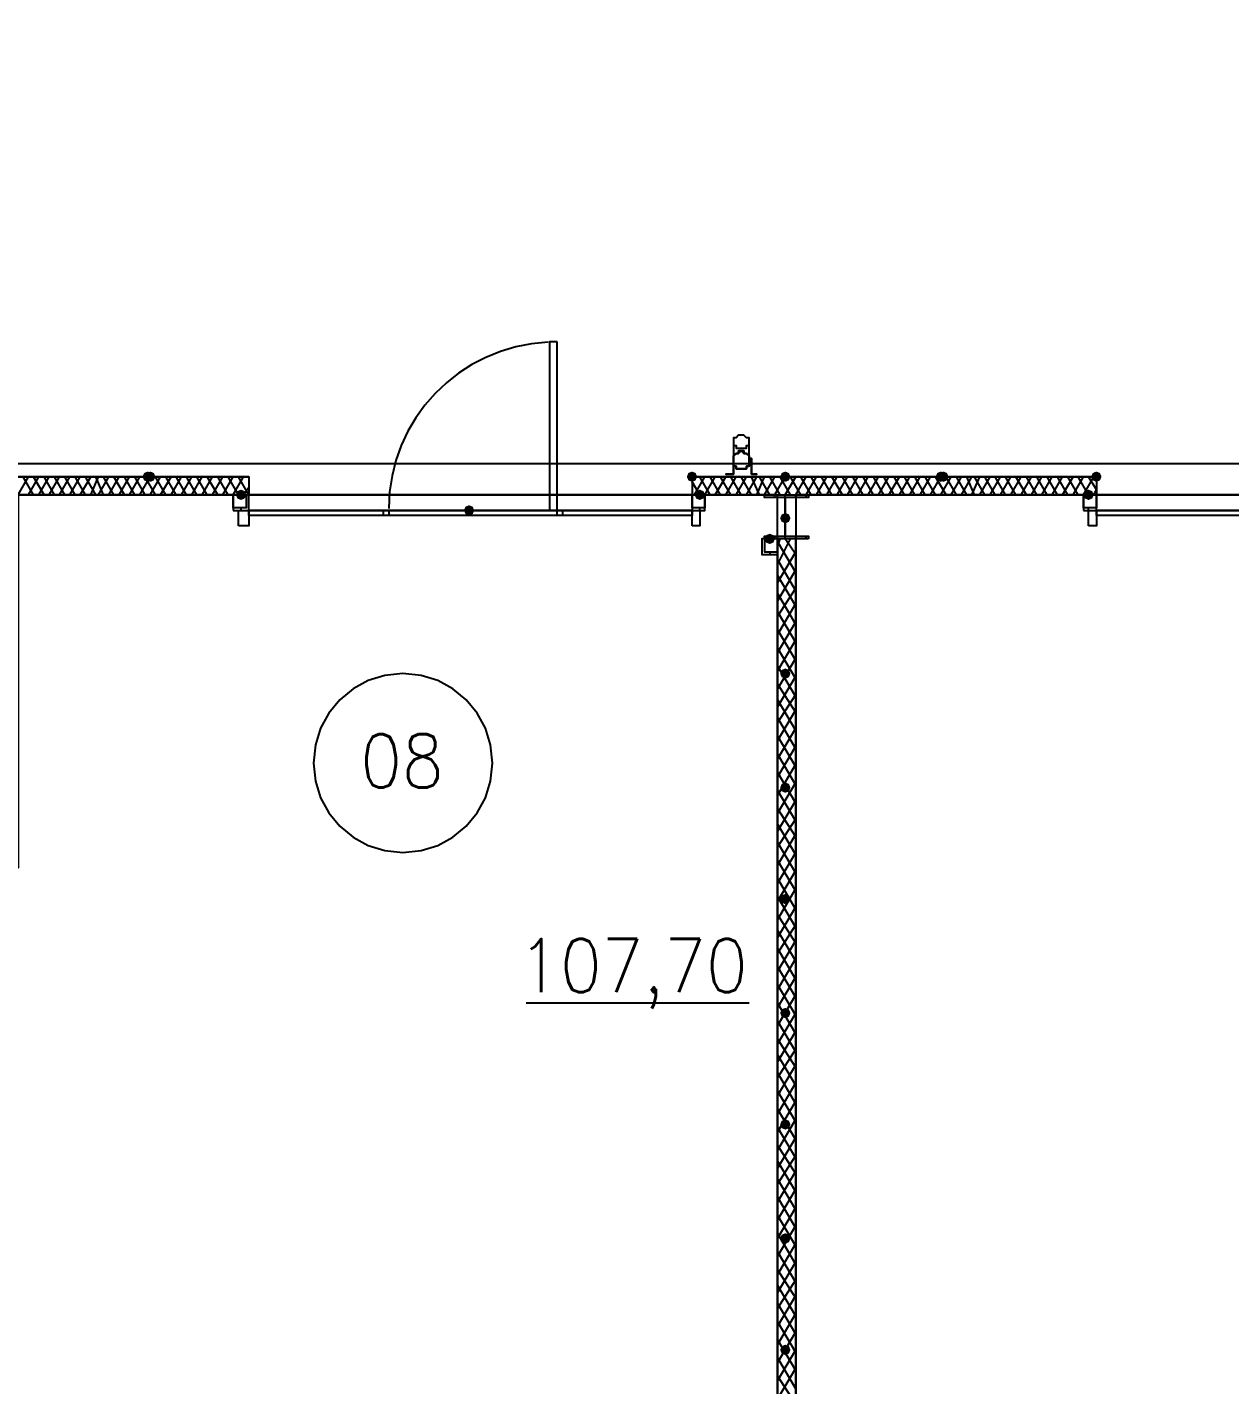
# Model space of a CAD drawing. Header units: millimetres. Extents: x 0 to 420, y 0 to 297.
# Drawn here: x 121.77 to 141.41, y 206.23 to 228.41 of the extents above; entities that cross this region are included whole.
import ezdxf

# ---------------------------------------------------------------- set-up
doc = ezdxf.new("R2010")
doc.units = ezdxf.units.MM
doc.layers.get('0').update_dxf_attribs({"linetype": 'CONTINUOUS'})
doc.styles.get("Standard").update_dxf_attribs({"font": 'STANDARD'})

msp = doc.modelspace()

# ---------------------------------------------------------------- hatches: boundary and pattern name
at = {"true_color": 0x000007}
h = msp.add_hatch(color=0, dxfattribs=at)
h.paths.add_polyline_path([(120.480667, 221.064667), (125.391333, 221.064667)], flags=0)
h.paths.add_polyline_path([(125.391333, 221.064667), (120.480667, 221.064667)], flags=0)
at = {"true_color": 0x0000fe}
for points in [[(123.825, 221.064667), (123.800129, 221.004871), (123.740333, 220.98), (123.680538, 221.004871), (123.655667, 221.064667), (123.680537, 221.124462), (123.740333, 221.149333), (123.800129, 221.124463)], [(123.867333, 221.064667), (123.842463, 221.004871), (123.782667, 220.98), (123.722871, 221.004871), (123.698, 221.064667), (123.722871, 221.124462), (123.782667, 221.149333), (123.842462, 221.124463)], [(132.715, 221.064667), (132.690129, 221.004871), (132.630333, 220.98), (132.570538, 221.004871), (132.545667, 221.064667), (132.570537, 221.124462), (132.630333, 221.149333), (132.690129, 221.124463)], [(134.239, 221.064667), (134.214129, 221.004871), (134.154333, 220.98), (134.094538, 221.004871), (134.069667, 221.064667), (134.094537, 221.124462), (134.154333, 221.149333), (134.214129, 221.124463)], [(134.239, 221.064667), (134.214129, 221.004871), (134.154333, 220.98), (134.094538, 221.004871), (134.069667, 221.064667), (134.094537, 221.124462), (134.154333, 221.149333), (134.214129, 221.124463)], [(134.239, 221.064667), (134.214129, 221.004871), (134.154333, 220.98), (134.094538, 221.004871), (134.069667, 221.064667), (134.094537, 221.124462), (134.154333, 221.149333), (134.214129, 221.124463)], [(134.239, 221.064667), (134.214129, 221.004871), (134.154333, 220.98), (134.094538, 221.004871), (134.069667, 221.064667), (134.094537, 221.124462), (134.154333, 221.149333), (134.214129, 221.124463)], [(136.779, 221.064667), (136.754129, 221.004871), (136.694333, 220.98), (136.634537, 221.004871), (136.609667, 221.064667), (136.634537, 221.124462), (136.694333, 221.149333), (136.754129, 221.124463)], [(136.821333, 221.064667), (136.796462, 221.004871), (136.736667, 220.98), (136.676871, 221.004871), (136.652, 221.064667), (136.676871, 221.124462), (136.736667, 221.149333), (136.796462, 221.124463)], [(139.319, 221.064667), (139.294129, 221.004871), (139.234333, 220.98), (139.174537, 221.004871), (139.149667, 221.064667), (139.174537, 221.124462), (139.234333, 221.149333), (139.294129, 221.124463)]]:
    msp.add_hatch(color=0, dxfattribs=at).paths.add_polyline_path(points, flags=0)
at = {"true_color": 0x000007}
h = msp.add_hatch(color=0, dxfattribs=at)
h.paths.add_polyline_path([(132.630333, 221.064667), (134.154333, 221.064667)], flags=0)
h.paths.add_polyline_path([(134.154333, 221.064667), (132.630333, 221.064667)], flags=0)
h = msp.add_hatch(color=0, dxfattribs=at)
h.paths.add_polyline_path([(134.154333, 221.064667), (139.234333, 221.064667)], flags=0)
h.paths.add_polyline_path([(139.234333, 221.064667), (134.154333, 221.064667)], flags=0)
for points in [[(125.349, 220.768333), (125.324129, 220.708537), (125.264333, 220.683667), (125.204538, 220.708537), (125.179667, 220.768333), (125.204537, 220.828129), (125.264333, 220.853), (125.324129, 220.828129)], [(132.842, 220.768333), (132.817129, 220.708537), (132.757333, 220.683667), (132.697538, 220.708537), (132.672667, 220.768333), (132.697537, 220.828129), (132.757333, 220.853), (132.817129, 220.828129)], [(139.192, 220.768333), (139.167129, 220.708537), (139.107333, 220.683667), (139.047538, 220.708537), (139.022667, 220.768333), (139.047537, 220.828129), (139.107333, 220.853), (139.167129, 220.828129)], [(129.074333, 220.514333), (129.049462, 220.454537), (128.989667, 220.429667), (128.929871, 220.454537), (128.905, 220.514333), (128.929871, 220.574129), (128.989667, 220.599), (129.049462, 220.574129)], [(129.074333, 220.514333), (129.049462, 220.454537), (128.989667, 220.429667), (128.929871, 220.454537), (128.905, 220.514333), (128.929871, 220.574129), (128.989667, 220.599), (129.049462, 220.574129)], [(134.239, 220.387333), (134.214129, 220.327537), (134.154333, 220.302667), (134.094538, 220.327537), (134.069667, 220.387333), (134.094537, 220.447129), (134.154333, 220.472), (134.214129, 220.447129)], [(133.985, 220.048667), (133.960129, 219.988871), (133.900333, 219.964), (133.840538, 219.988871), (133.815667, 220.048667), (133.840537, 220.108462), (133.900333, 220.133333), (133.960129, 220.108463)], [(134.239, 217.847333), (134.214129, 217.787537), (134.154333, 217.762667), (134.094538, 217.787537), (134.069667, 217.847333), (134.094537, 217.907129), (134.154333, 217.932), (134.214129, 217.907129)], [(134.239, 215.984667), (134.214129, 215.924871), (134.154333, 215.9), (134.094538, 215.924871), (134.069667, 215.984667), (134.094537, 216.044462), (134.154333, 216.069333), (134.214129, 216.044463)], [(134.239, 214.164333), (134.214129, 214.104537), (134.154333, 214.079667), (134.094538, 214.104537), (134.069667, 214.164333), (134.094537, 214.224129), (134.154333, 214.249), (134.214129, 214.224129)], [(134.239, 212.301667), (134.214129, 212.241871), (134.154333, 212.217), (134.094538, 212.241871), (134.069667, 212.301667), (134.094537, 212.361462), (134.154333, 212.386333), (134.214129, 212.361463)], [(134.239, 210.481333), (134.214129, 210.421537), (134.154333, 210.396667), (134.094538, 210.421537), (134.069667, 210.481333), (134.094537, 210.541129), (134.154333, 210.566), (134.214129, 210.541129)], [(134.239, 208.618667), (134.214129, 208.558871), (134.154333, 208.534), (134.094538, 208.558871), (134.069667, 208.618667), (134.094537, 208.678462), (134.154333, 208.703333), (134.214129, 208.678463)], [(134.239, 206.798333), (134.214129, 206.738537), (134.154333, 206.713667), (134.094538, 206.738537), (134.069667, 206.798333), (134.094537, 206.858129), (134.154333, 206.883), (134.214129, 206.858129)]]:
    msp.add_hatch(color=0, dxfattribs=at).paths.add_polyline_path(points, flags=0)

# ---------------------------------------------------------------- linework, layer by layer
at = {"color": 0, "true_color": 0x000007}
for points in [[(116.416667, 229.912333), (377.994333, 229.912333), (377.994333, 221.276333), (116.416667, 221.276333)], [(130.429, 223.266), (130.302, 223.266), (130.302, 220.514333), (130.429, 220.514333)], [(133.561667, 221.615), (133.561667, 221.657333), (133.561667, 221.699667), (133.519333, 221.699667), (133.477, 221.742), (133.434667, 221.742), (133.392333, 221.742), (133.35, 221.699667), (133.307667, 221.699667), (133.307667, 221.657333), (133.307667, 221.615), (133.307667, 221.572667), (133.35, 221.572667), (133.35, 221.530333), (133.392333, 221.530333), (133.434667, 221.530333), (133.477, 221.530333), (133.519333, 221.530333), (133.519333, 221.572667), (133.561667, 221.572667)], [(133.688667, 221.107), (133.604, 221.107), (133.604, 221.318667), (133.604, 221.361), (133.561667, 221.361), (133.561667, 221.403333), (133.519333, 221.445667), (133.477, 221.445667), (133.477, 221.488), (133.434667, 221.488), (133.392333, 221.488), (133.392333, 221.445667), (133.35, 221.445667), (133.307667, 221.403333), (133.307667, 221.361), (133.307667, 221.318667), (133.307667, 221.107), (133.180667, 221.107), (133.307667, 221.107), (133.307667, 221.318667), (133.307667, 221.361), (133.307667, 221.403333), (133.35, 221.445667), (133.392333, 221.445667), (133.434667, 221.488), (133.477, 221.445667), (133.519333, 221.445667), (133.561667, 221.403333), (133.561667, 221.361), (133.604, 221.318667), (133.604, 221.107), (133.688667, 221.107), (133.604, 221.107), (133.604, 221.318667), (133.604, 221.361), (133.561667, 221.361), (133.561667, 221.403333), (133.519333, 221.445667), (133.477, 221.445667), (133.477, 221.488), (133.434667, 221.488), (133.392333, 221.488), (133.392333, 221.445667), (133.35, 221.445667), (133.307667, 221.403333), (133.307667, 221.361), (133.307667, 221.318667), (133.307667, 221.107), (133.180667, 221.107), (133.307667, 221.107), (133.307667, 221.318667), (133.307667, 221.361), (133.307667, 221.403333), (133.35, 221.445667), (133.392333, 221.445667), (133.434667, 221.488), (133.477, 221.445667), (133.519333, 221.445667), (133.561667, 221.403333), (133.561667, 221.361), (133.604, 221.318667), (133.604, 221.107), (133.688667, 221.107), (133.604, 221.107), (133.604, 221.318667), (133.561667, 221.361), (133.561667, 221.403333), (133.519333, 221.445667), (133.477, 221.445667), (133.434667, 221.488), (133.392333, 221.445667), (133.35, 221.445667), (133.307667, 221.403333), (133.307667, 221.361), (133.307667, 221.318667), (133.307667, 221.107), (133.180667, 221.107), (133.307667, 221.107), (133.307667, 221.318667), (133.307667, 221.361), (133.307667, 221.403333), (133.35, 221.445667), (133.392333, 221.445667), (133.392333, 221.488), (133.434667, 221.488), (133.477, 221.488), (133.477, 221.445667), (133.519333, 221.445667), (133.561667, 221.403333), (133.561667, 221.361), (133.604, 221.361), (133.604, 221.318667), (133.604, 221.107)], [(133.561667, 221.318667), (133.561667, 221.276333), (133.561667, 221.234), (133.519333, 221.234), (133.519333, 221.191667), (133.477, 221.191667), (133.434667, 221.191667), (133.392333, 221.191667), (133.35, 221.191667), (133.35, 221.234), (133.307667, 221.234), (133.307667, 221.276333), (133.307667, 221.318667), (133.307667, 221.361), (133.307667, 221.403333), (133.35, 221.445667), (133.392333, 221.445667), (133.434667, 221.488), (133.477, 221.445667), (133.519333, 221.445667), (133.561667, 221.403333), (133.561667, 221.361), (133.561667, 221.318667), (133.561667, 221.361), (133.561667, 221.403333), (133.519333, 221.445667), (133.477, 221.445667), (133.434667, 221.488), (133.392333, 221.445667), (133.35, 221.445667), (133.307667, 221.403333), (133.307667, 221.361), (133.307667, 221.318667), (133.307667, 221.276333), (133.307667, 221.234), (133.35, 221.234), (133.35, 221.191667), (133.392333, 221.191667), (133.434667, 221.191667), (133.477, 221.191667), (133.519333, 221.191667), (133.519333, 221.234), (133.561667, 221.234), (133.561667, 221.276333)], [(133.307667, 221.318667), (133.307667, 221.276333), (133.307667, 221.234), (133.35, 221.234), (133.35, 221.191667), (133.392333, 221.191667), (133.434667, 221.191667), (133.477, 221.191667), (133.519333, 221.191667), (133.519333, 221.234), (133.561667, 221.234), (133.561667, 221.276333), (133.561667, 221.318667), (133.561667, 221.361), (133.561667, 221.403333), (133.519333, 221.445667), (133.477, 221.445667), (133.434667, 221.488), (133.392333, 221.445667), (133.35, 221.445667), (133.307667, 221.403333), (133.307667, 221.361)], [(104.309333, 103.589667), (390.101667, 103.589667), (390.101667, 221.276333), (104.309333, 221.276333)], [(120.480667, 221.064667), (125.391333, 221.064667)], [(125.391333, 221.064667), (120.480667, 221.064667)], [(125.391333, 221.064667), (120.480667, 221.064667), (125.391333, 221.064667), (120.480667, 221.064667)], [(132.630333, 221.064667), (134.154333, 221.064667)], [(134.154333, 221.064667), (132.630333, 221.064667)], [(132.630333, 221.064667), (134.154333, 221.064667)], [(132.630333, 221.064667), (134.154333, 221.064667)], [(134.154333, 221.064667), (139.234333, 221.064667)], [(139.234333, 221.064667), (134.154333, 221.064667)], [(139.234333, 221.064667), (134.154333, 221.064667)], [(139.234333, 221.064667), (134.154333, 221.064667)], [(104.817333, 214.672333), (104.817333, 186.266667), (134.027333, 186.266667), (134.027333, 220.768333), (121.623667, 220.768333), (121.623667, 214.672333)], [(125.137333, 220.514333), (125.391333, 220.514333), (125.391333, 220.768333), (125.137333, 220.768333)], [(125.137333, 220.556667), (125.137333, 220.768333), (125.349, 220.768333), (125.349, 220.556667)], [(132.630333, 220.514333), (132.842, 220.514333), (132.842, 220.768333), (132.630333, 220.768333)], [(132.630333, 220.556667), (132.630333, 220.768333), (132.842, 220.768333), (132.842, 220.556667)], [(134.535333, 220.048667), (133.815667, 220.048667), (133.815667, 220.091), (134.154333, 220.091), (134.154333, 220.726), (133.815667, 220.726), (133.815667, 220.768333), (134.535333, 220.768333), (134.535333, 220.726), (134.154333, 220.726), (134.154333, 220.091), (134.535333, 220.091)], [(134.323667, 220.768333), (134.323667, 186.266667), (151.426333, 186.266667), (151.426333, 220.768333)], [(139.022667, 220.514333), (139.234333, 220.514333), (139.234333, 220.768333), (139.022667, 220.768333)], [(139.022667, 220.556667), (139.022667, 220.768333), (139.234333, 220.768333), (139.234333, 220.556667)], [(125.222, 220.260333), (125.222, 220.514333), (125.391333, 220.514333), (125.391333, 220.260333)], [(125.391333, 220.514333), (132.630333, 220.514333), (132.630333, 220.429667), (125.391333, 220.429667)], [(127.592667, 220.514333), (127.677333, 220.514333), (127.677333, 220.429667), (127.592667, 220.429667)], [(130.429, 220.514333), (130.513667, 220.514333), (130.513667, 220.429667), (130.429, 220.429667)], [(132.630333, 220.260333), (132.630333, 220.514333), (132.757333, 220.514333), (132.757333, 220.260333)], [(139.107333, 220.260333), (139.107333, 220.514333), (139.234333, 220.514333), (139.234333, 220.260333)], [(139.234333, 220.514333), (146.473333, 220.514333), (146.473333, 220.429667), (139.234333, 220.429667)], [(134.027333, 220.048667), (133.815667, 220.048667), (133.815667, 219.837), (134.027333, 219.837), (134.027333, 220.048667), (133.773333, 220.048667), (133.773333, 219.794667), (134.027333, 219.794667)], [(134.027333, 220.048667), (134.027333, 203.369333), (134.323667, 203.369333), (134.323667, 220.048667)]]:
    msp.add_lwpolyline(points, close=True, dxfattribs=at)
for points in [[(130.279343, 223.262977), (130.010817, 223.237163), (129.750736, 223.186219), (129.500316, 223.111416), (129.260773, 223.014024), (129.033325, 222.895314), (128.819185, 222.756555), (128.619572, 222.599018), (128.4357, 222.423973), (128.268786, 222.23269), (128.120047, 222.026438), (127.990697, 221.806489), (127.881954, 221.574112), (127.795034, 221.330577), (127.731151, 221.077154), (127.691524, 220.815115), (127.677367, 220.545728)], [(133.307667, 221.615), (133.307667, 221.318667)], [(133.561667, 221.318667), (133.561667, 221.615)], [(125.391333, 221.064667), (120.480667, 221.064667), (125.391333, 221.064667), (120.480667, 221.064667)], [(125.391333, 221.064667), (120.480667, 221.064667)], [(121.623667, 220.768333), (121.793, 221.064667)], [(121.877667, 220.768333), (121.708333, 221.064667)], [(121.793, 220.768333), (121.962333, 221.064667)], [(122.047, 220.768333), (121.877667, 221.064667)], [(121.962333, 220.768333), (122.131667, 221.064667)], [(122.216333, 220.768333), (122.047, 221.064667)], [(122.131667, 220.768333), (122.301, 221.064667)], [(122.385667, 220.768333), (122.216333, 221.064667)], [(122.301, 220.768333), (122.470333, 221.064667)], [(122.555, 220.768333), (122.385667, 221.064667)], [(122.470333, 220.768333), (122.639667, 221.064667)], [(122.724333, 220.768333), (122.555, 221.064667)], [(122.639667, 220.768333), (122.809, 221.064667)], [(122.893667, 220.768333), (122.724333, 221.064667)], [(122.809, 220.768333), (122.936, 221.064667)], [(123.020667, 220.768333), (122.893667, 221.064667)], [(122.936, 220.768333), (123.105333, 221.064667)], [(123.19, 220.768333), (123.020667, 221.064667)], [(123.105333, 220.768333), (123.274667, 221.064667)], [(123.359333, 220.768333), (123.19, 221.064667)], [(123.274667, 220.768333), (123.444, 221.064667)], [(123.528667, 220.768333), (123.359333, 221.064667)], [(123.444, 220.768333), (123.613333, 221.064667)], [(123.698, 220.768333), (123.528667, 221.064667)], [(123.613333, 220.768333), (123.782667, 221.064667)], [(123.867333, 220.768333), (123.698, 221.064667)], [(123.782667, 220.768333), (123.952, 221.064667)], [(124.036667, 220.768333), (123.867333, 221.064667)], [(123.952, 220.768333), (124.121333, 221.064667)], [(124.206, 220.768333), (124.036667, 221.064667)], [(124.121333, 220.768333), (124.290667, 221.064667)], [(124.375333, 220.768333), (124.206, 221.064667)], [(124.290667, 220.768333), (124.46, 221.064667)], [(124.544667, 220.768333), (124.375333, 221.064667)], [(124.46, 220.768333), (124.629333, 221.064667)], [(124.714, 220.768333), (124.544667, 221.064667)], [(124.629333, 220.768333), (124.798667, 221.064667)], [(124.883333, 220.768333), (124.714, 221.064667)], [(124.798667, 220.768333), (124.968, 221.064667)], [(125.052667, 220.768333), (124.883333, 221.064667)], [(124.968, 220.768333), (125.137333, 221.064667)], [(125.222, 220.768333), (125.052667, 221.064667)], [(125.137333, 220.768333), (125.306667, 221.064667)], [(125.391333, 220.768333), (125.222, 221.064667)], [(125.391333, 221.064667), (125.391333, 220.768333)], [(125.391333, 221.064667), (125.391333, 220.768333)], [(132.630333, 221.064667), (134.154333, 221.064667), (132.630333, 221.064667), (134.154333, 221.064667)], [(132.630333, 220.98), (132.672667, 221.064667)], [(132.630333, 221.064667), (132.630333, 220.768333)], [(132.630333, 221.064667), (132.630333, 220.768333)], [(139.234333, 221.064667), (132.630333, 221.064667)], [(132.757333, 220.768333), (132.630333, 220.98)], [(132.672667, 220.768333), (132.842, 221.064667)], [(132.926667, 220.768333), (132.757333, 221.064667)], [(132.842, 220.768333), (133.011333, 221.064667)], [(133.096, 220.768333), (132.926667, 221.064667)], [(133.011333, 220.768333), (133.180667, 221.064667)], [(133.265333, 220.768333), (133.096, 221.064667)], [(133.180667, 220.768333), (133.35, 221.064667)], [(133.434667, 220.768333), (133.265333, 221.064667)], [(133.35, 220.768333), (133.519333, 221.064667)], [(133.604, 220.768333), (133.434667, 221.064667)], [(133.519333, 220.768333), (133.688667, 221.064667)], [(133.731, 220.768333), (133.604, 221.064667)], [(133.688667, 220.768333), (133.815667, 221.064667)], [(133.900333, 220.768333), (133.731, 221.064667)], [(133.815667, 220.768333), (133.985, 221.064667)], [(134.069667, 220.768333), (133.900333, 221.064667)], [(133.985, 220.768333), (134.154333, 221.064667)], [(134.239, 220.768333), (134.069667, 221.064667)], [(139.234333, 221.064667), (134.154333, 221.064667), (139.234333, 221.064667), (134.154333, 221.064667)], [(134.154333, 220.768333), (134.323667, 221.064667)], [(134.408333, 220.768333), (134.239, 221.064667)], [(134.323667, 220.768333), (134.493, 221.064667)], [(134.577667, 220.768333), (134.408333, 221.064667)], [(134.493, 220.768333), (134.662333, 221.064667)], [(134.747, 220.768333), (134.577667, 221.064667)], [(134.662333, 220.768333), (134.831667, 221.064667)], [(134.916333, 220.768333), (134.747, 221.064667)], [(134.831667, 220.768333), (135.001, 221.064667)], [(135.085667, 220.768333), (134.916333, 221.064667)], [(135.001, 220.768333), (135.170333, 221.064667)], [(135.255, 220.768333), (135.085667, 221.064667)], [(135.170333, 220.768333), (135.339667, 221.064667)], [(135.424333, 220.768333), (135.255, 221.064667)], [(135.339667, 220.768333), (135.509, 221.064667)], [(135.593667, 220.768333), (135.424333, 221.064667)], [(135.509, 220.768333), (135.678333, 221.064667)], [(135.763, 220.768333), (135.593667, 221.064667)], [(135.678333, 220.768333), (135.847667, 221.064667)], [(135.932333, 220.768333), (135.763, 221.064667)], [(135.847667, 220.768333), (136.017, 221.064667)], [(136.101667, 220.768333), (135.932333, 221.064667)], [(136.017, 220.768333), (136.186333, 221.064667)], [(136.271, 220.768333), (136.101667, 221.064667)], [(136.186333, 220.768333), (136.355667, 221.064667)], [(136.440333, 220.768333), (136.271, 221.064667)], [(136.355667, 220.768333), (136.525, 221.064667)], [(136.609667, 220.768333), (136.440333, 221.064667)], [(136.525, 220.768333), (136.694333, 221.064667)], [(136.779, 220.768333), (136.609667, 221.064667)], [(136.694333, 220.768333), (136.863667, 221.064667)], [(136.948333, 220.768333), (136.779, 221.064667)], [(136.863667, 220.768333), (137.033, 221.064667)], [(137.117667, 220.768333), (136.948333, 221.064667)], [(137.033, 220.768333), (137.202333, 221.064667)], [(137.244667, 220.768333), (137.117667, 221.064667)], [(137.202333, 220.768333), (137.329333, 221.064667)], [(137.414, 220.768333), (137.244667, 221.064667)], [(137.329333, 220.768333), (137.498667, 221.064667)], [(137.583333, 220.768333), (137.414, 221.064667)], [(137.498667, 220.768333), (137.668, 221.064667)], [(137.752667, 220.768333), (137.583333, 221.064667)], [(137.668, 220.768333), (137.837333, 221.064667)], [(137.922, 220.768333), (137.752667, 221.064667)], [(137.837333, 220.768333), (138.006667, 221.064667)], [(138.091333, 220.768333), (137.922, 221.064667)], [(138.006667, 220.768333), (138.176, 221.064667)], [(138.260667, 220.768333), (138.091333, 221.064667)], [(138.176, 220.768333), (138.345333, 221.064667)], [(138.43, 220.768333), (138.260667, 221.064667)], [(138.345333, 220.768333), (138.514667, 221.064667)], [(138.599333, 220.768333), (138.43, 221.064667)], [(138.514667, 220.768333), (138.684, 221.064667)], [(138.768667, 220.768333), (138.599333, 221.064667)], [(138.684, 220.768333), (138.853333, 221.064667)], [(138.938, 220.768333), (138.768667, 221.064667)], [(138.853333, 220.768333), (139.022667, 221.064667)], [(139.107333, 220.768333), (138.938, 221.064667)], [(139.022667, 220.768333), (139.192, 221.064667)], [(139.234333, 220.853), (139.107333, 221.064667)], [(139.234333, 221.064667), (139.234333, 220.768333)], [(139.234333, 221.064667), (139.234333, 220.768333)], [(121.623667, 220.768333), (125.222, 220.768333)], [(125.306667, 220.768333), (125.391333, 220.895333)], [(125.391333, 220.641333), (125.391333, 220.768333), (128.989667, 220.768333)], [(128.989667, 220.768333), (132.630333, 220.768333), (132.630333, 220.641333)], [(132.757333, 220.768333), (139.107333, 220.768333)], [(133.815667, 220.726), (133.815667, 220.768333)], [(133.985, 220.726), (133.985, 220.768333)], [(134.154333, 220.048667), (134.154333, 220.768333)], [(134.323667, 220.726), (134.323667, 220.768333)], [(134.493, 220.726), (134.493, 220.768333)], [(139.192, 220.768333), (139.234333, 220.853)], [(139.234333, 220.641333), (139.234333, 220.768333), (142.875, 220.768333)], [(125.264333, 220.514333), (125.264333, 220.556667)], [(128.989667, 220.514333), (125.391333, 220.514333), (125.391333, 220.641333)], [(132.630333, 220.641333), (132.630333, 220.514333), (128.989667, 220.514333)], [(132.757333, 220.514333), (132.757333, 220.556667)], [(139.107333, 220.514333), (139.107333, 220.556667)], [(142.875, 220.514333), (139.234333, 220.514333), (139.234333, 220.641333)], [(133.815667, 220.048667), (133.815667, 220.091)], [(133.985, 220.048667), (133.985, 220.091)], [(134.323667, 220.048667), (134.323667, 220.091)], [(134.493, 220.048667), (134.493, 220.091)], [(133.900333, 219.837), (133.900333, 219.794667)], [(134.027333, 219.921667), (134.069667, 220.048667)], [(134.027333, 219.625333), (134.239, 220.048667)], [(134.323667, 219.498333), (134.027333, 220.006333)], [(134.027333, 219.329), (134.323667, 219.837)], [(134.323667, 219.794667), (134.154333, 220.048667)], [(134.323667, 219.202), (134.027333, 219.71)], [(134.027333, 219.032667), (134.323667, 219.540667)], [(134.323667, 218.948), (134.027333, 219.456)], [(134.027333, 218.778667), (134.323667, 219.244333)], [(134.323667, 218.651667), (134.027333, 219.159667)], [(134.027333, 218.482333), (134.323667, 218.990333)], [(134.323667, 218.355333), (134.027333, 218.863333)], [(134.027333, 218.186), (134.323667, 218.694)], [(134.323667, 218.059), (134.027333, 218.567)], [(134.027333, 217.889667), (134.323667, 218.397667)], [(134.323667, 217.762667), (134.027333, 218.270667)], [(134.027333, 217.593333), (134.323667, 218.101333)], [(129.370667, 216.386833), (129.340995, 216.681177), (129.255894, 216.955329), (129.121238, 217.203416), (128.942899, 217.419566), (128.726749, 217.597905), (128.478662, 217.732561), (128.20451, 217.817661), (127.910167, 217.847333), (127.615823, 217.817661), (127.341671, 217.732561), (127.093584, 217.597905), (126.877434, 217.419566), (126.699095, 217.203416), (126.564439, 216.955329), (126.479339, 216.681177), (126.449667, 216.386833)], [(134.323667, 217.466333), (134.027333, 217.974333)], [(134.027333, 217.297), (134.323667, 217.805)], [(134.323667, 217.212333), (134.027333, 217.678)], [(134.027333, 217.043), (134.323667, 217.508667)], [(134.323667, 216.916), (134.027333, 217.424)], [(134.027333, 216.746667), (134.323667, 217.254667)], [(134.323667, 216.619667), (134.027333, 217.127667)], [(134.027333, 216.450333), (134.323667, 216.958333)], [(134.323667, 216.323333), (134.027333, 216.831333)], [(134.027333, 216.154), (134.323667, 216.662)], [(134.323667, 216.027), (134.027333, 216.535)], [(126.449667, 216.386833), (126.479339, 216.09249), (126.564439, 215.818338), (126.699095, 215.570251), (126.877434, 215.354101), (127.093584, 215.175762), (127.341671, 215.041106), (127.615823, 214.956005), (127.910167, 214.926333), (128.20451, 214.956005), (128.478662, 215.041106), (128.726749, 215.175762), (128.942899, 215.354101), (129.121238, 215.570251), (129.255894, 215.818338), (129.340995, 216.09249), (129.370667, 216.386833)], [(134.027333, 215.857667), (134.323667, 216.365667)], [(134.323667, 215.730667), (134.027333, 216.238667)], [(134.027333, 215.561333), (134.323667, 216.069333)], [(134.323667, 215.434333), (134.027333, 215.942333)], [(134.027333, 215.265), (134.323667, 215.773)], [(134.323667, 215.180333), (134.027333, 215.646)], [(134.027333, 215.011), (134.323667, 215.476667)], [(134.323667, 214.884), (134.027333, 215.392)], [(134.027333, 214.714667), (134.323667, 215.222667)], [(134.323667, 214.587667), (134.027333, 215.095667)], [(134.027333, 214.418333), (134.323667, 214.926333)], [(134.323667, 214.291333), (134.027333, 214.799333)], [(134.027333, 214.122), (134.323667, 214.63)], [(134.323667, 213.995), (134.027333, 214.503)], [(134.027333, 213.825667), (134.323667, 214.333667)], [(134.323667, 213.698667), (134.027333, 214.206667)], [(134.027333, 213.529333), (134.323667, 214.037333)], [(134.323667, 213.444667), (134.027333, 213.910333)], [(134.027333, 213.275333), (134.323667, 213.741)], [(134.323667, 213.148333), (134.027333, 213.656333)], [(134.027333, 212.979), (134.323667, 213.487)], [(134.323667, 212.852), (134.027333, 213.36)], [(134.027333, 212.682667), (134.323667, 213.190667)], [(134.323667, 212.555667), (134.027333, 213.063667)], [(134.027333, 212.386333), (134.323667, 212.894333)], [(134.323667, 212.259333), (134.027333, 212.767333)], [(134.027333, 212.09), (134.323667, 212.598)], [(129.921, 212.471), (133.561667, 212.471)], [(134.323667, 211.963), (134.027333, 212.471)], [(134.027333, 211.793667), (134.323667, 212.301667)], [(134.323667, 211.666667), (134.027333, 212.174667)], [(134.027333, 211.497333), (134.323667, 212.005333)], [(134.323667, 211.412667), (134.027333, 211.878333)], [(134.027333, 211.243333), (134.323667, 211.709)], [(134.323667, 211.116333), (134.027333, 211.624333)], [(134.027333, 210.947), (134.323667, 211.455)], [(134.323667, 210.82), (134.027333, 211.328)], [(134.027333, 210.650667), (134.323667, 211.158667)], [(134.323667, 210.523667), (134.027333, 211.031667)], [(134.027333, 210.354333), (134.323667, 210.862333)], [(134.323667, 210.227333), (134.027333, 210.735333)], [(134.027333, 210.058), (134.323667, 210.566)], [(134.323667, 209.931), (134.027333, 210.439)], [(134.027333, 209.761667), (134.323667, 210.269667)], [(134.323667, 209.677), (134.027333, 210.142667)], [(134.027333, 209.507667), (134.323667, 209.973333)], [(134.323667, 209.380667), (134.027333, 209.888667)], [(134.027333, 209.211333), (134.323667, 209.719333)], [(134.323667, 209.084333), (134.027333, 209.592333)], [(134.027333, 208.915), (134.323667, 209.423)], [(134.323667, 208.788), (134.027333, 209.296)], [(134.027333, 208.618667), (134.323667, 209.126667)], [(134.323667, 208.491667), (134.027333, 208.999667)], [(134.027333, 208.322333), (134.323667, 208.830333)], [(134.323667, 208.195333), (134.027333, 208.703333)], [(134.027333, 208.026), (134.323667, 208.534)], [(134.323667, 207.899), (134.027333, 208.407)], [(134.027333, 207.729667), (134.323667, 208.237667)], [(134.323667, 207.645), (134.027333, 208.110667)], [(134.027333, 207.475667), (134.323667, 207.941333)], [(134.323667, 207.348667), (134.027333, 207.856667)], [(134.027333, 207.179333), (134.323667, 207.687333)], [(134.323667, 207.052333), (134.027333, 207.560333)], [(134.027333, 206.883), (134.323667, 207.391)], [(134.323667, 206.756), (134.027333, 207.264)], [(134.027333, 206.586667), (134.323667, 207.094667)], [(134.323667, 206.459667), (134.027333, 206.967667)], [(134.027333, 206.290333), (134.323667, 206.798333)], [(134.323667, 206.163333), (134.027333, 206.671333)], [(134.027333, 205.994), (134.323667, 206.502)], [(134.323667, 205.909333), (134.027333, 206.375)]]:
    msp.add_lwpolyline(points, dxfattribs=at)

# ---------------------------------------------------------------- texts
at = {"color": 0, "true_color": 0x000007, "char_height": 0.872032, "attachment_point": 1}
for s, insert, width in [('08', (127.211667, 216.8567), 1.06581688), ('107,70', (129.793998, 213.512365), 3.24589682)]:
    msp.add_mtext(s, dxfattribs=dict(at, insert=insert, width=width))

doc.saveas('drawing.dxf')
